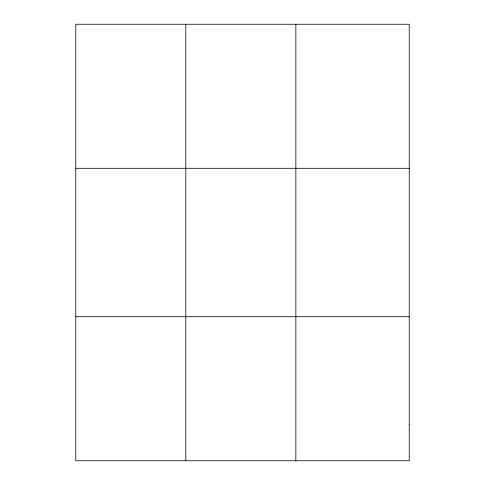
<?xml version="1.0" encoding="UTF-8"?>
<svg xmlns="http://www.w3.org/2000/svg" width="485" height="485" viewBox="0 0 485 485"><rect width="100%" height="100%" fill="white"/><g stroke="black" fill="none" stroke-linecap="round" stroke-linejoin="round"><path stroke-width="0.73" d="M185.816 24.25L185.816 460.75M295.85 24.25L295.85 460.75M75.781 168.295L409.219 168.295M75.781 316.705L409.219 316.705M409.219 424.739L409.219 460.75L75.781 460.75L75.781 24.25L409.219 24.25L409.219 424.739"/></g></svg>
